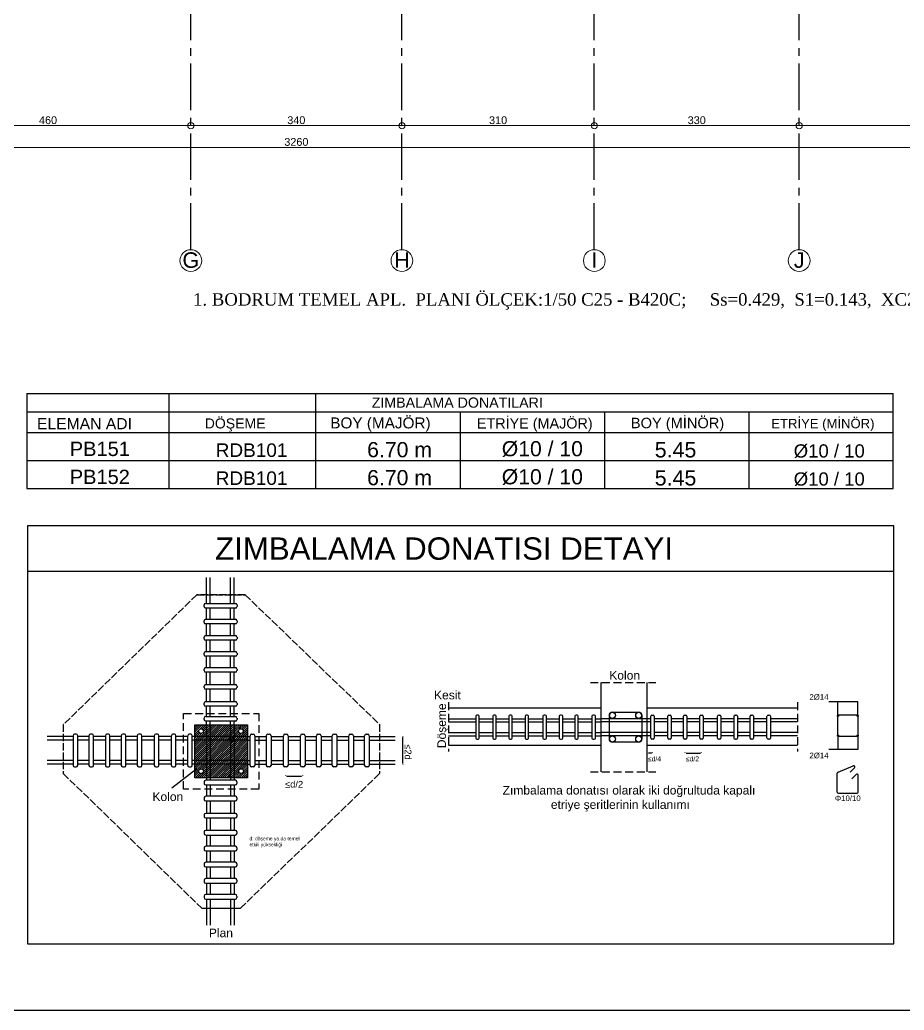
# Model space of a CAD drawing. Header units: millimetres. Extents: x 2232 to 85269, y -3593 to 5869.
# Drawn here: x 12938 to 14362, y 1369 to 2964 of the extents above; entities that cross this region are included whole.
import ezdxf

# ---------------------------------------------------------------- set-up
doc = ezdxf.new("R2010")
doc.units = ezdxf.units.MM
for name, pattern in [('ACAD_ISO02W100', [15, 12, -3]), ('CENTER2', [112.5, 75, -12.5, 12.5, -12.5]), ('DASHDOT2', [12.7, 6.35, -3.175, 0, -3.175]), ('HIDDEN2', [18.75, 12.5, -6.25])]:
    doc.linetypes.add(name, pattern=pattern)
doc.layers.add('aks', color=251, linetype='DASHDOT2', lineweight=35)
for name, color, linetype in [('Standart', 7, 'Continuous'), ('Çizgi', 7, 'Continuous'), ('Ölçülendirme', 7, 'Continuous')]:
    doc.layers.add(name, color=color, linetype=linetype)
doc.styles.add('ARIAL', font='arial.ttf', dxfattribs={"height": 1})
doc.styles.add('arial_1_18', font='arial.ttf', dxfattribs={"height": 0.2})
doc.styles.get("Standard").update_dxf_attribs({"font": 'arial.ttf'})
doc.styles.add('times new roman_1_18', font='times.ttf', dxfattribs={"height": 0.2})

# ---------------------------------------------------------------- blocks, each defined once
blk = doc.blocks.new('IDE966Entity8054')
at = {"layer": 'aks', "color": 251, "linetype": 'CENTER2', "lineweight": -3}
blk.add_lwpolyline([(1460, -433), (1460, 80)], dxfattribs=at)
blk = doc.blocks.new('IDE966Entity8057')
at = {"layer": 'aks', "color": 30, "linetype": 'Continuous', "lineweight": 5}
blk.add_circle((1460, -450.5), 17.5, dxfattribs=at)
blk = doc.blocks.new('IDE966Entity8058')
at = {"layer": 'aks', "color": 1, "linetype": 'Continuous', "lineweight": 5, "style": 'arial_1_18'}
blk.add_text('G', height=25, dxfattribs=at).set_placement((1446.4, -462.1))
blk = doc.blocks.new('IDE966Entity8061')
at = {"layer": 'aks', "color": 251, "linetype": 'CENTER2', "lineweight": -3}
blk.add_lwpolyline([(1800, -433), (1800, 80)], dxfattribs=at)
blk = doc.blocks.new('IDE966Entity8064')
at = {"layer": 'aks', "color": 30, "linetype": 'Continuous', "lineweight": 5}
blk.add_circle((1800, -450.5), 17.5, dxfattribs=at)
blk = doc.blocks.new('IDE966Entity8065')
at = {"layer": 'aks', "color": 1, "linetype": 'Continuous', "lineweight": 5, "style": 'arial_1_18'}
blk.add_text('H', height=25, dxfattribs=at).set_placement((1787.4, -462.1))
blk = doc.blocks.new('IDE966Entity8068')
at = {"layer": 'aks', "color": 251, "linetype": 'CENTER2', "lineweight": -3}
blk.add_lwpolyline([(2440, -433), (2440, 80)], dxfattribs=at)
blk = doc.blocks.new('IDE966Entity8071')
at = {"layer": 'aks', "color": 30, "linetype": 'Continuous', "lineweight": 5}
blk.add_circle((2440, -450.5), 17.5, dxfattribs=at)
blk = doc.blocks.new('IDE966Entity8072')
at = {"layer": 'aks', "color": 1, "linetype": 'Continuous', "lineweight": 5, "style": 'arial_1_18'}
blk.add_text('J', height=25, dxfattribs=at).set_placement((2431.3, -462.1))
blk = doc.blocks.new('IDE966Entity8075')
at = {"layer": 'aks', "color": 251, "linetype": 'CENTER2', "lineweight": -3}
blk.add_lwpolyline([(2110, -433), (2110, 80)], dxfattribs=at)
blk = doc.blocks.new('IDE966Entity8078')
at = {"layer": 'aks', "color": 30, "linetype": 'Continuous', "lineweight": 5}
blk.add_circle((2110, -450.5), 17.5, dxfattribs=at)
blk = doc.blocks.new('IDE966Entity8079')
at = {"layer": 'aks', "color": 1, "linetype": 'Continuous', "lineweight": 5, "style": 'arial_1_18'}
blk.add_text('I', height=25, dxfattribs=at).set_placement((2105.1, -462.1))
blk = doc.blocks.new('IDE966Entity8226')
at = {"layer": 'Ölçülendirme', "color": 1, "linetype": 'Continuous', "lineweight": 5}
for points in [[(-8, -233), (3268, -233)], [(-8, -268), (3268, -268)]]:
    blk.add_lwpolyline(points, dxfattribs=at)
for centre in [(1460, -233), (1800, -233), (2110, -233), (2440, -233)]:
    blk.add_circle(centre, 5, dxfattribs=at)
at = {"layer": 'Ölçülendirme', "color": 1, "linetype": 'Continuous', "lineweight": 5, "style": 'arial_1_18'}
for s, p in [('460', (1215.4, -230.5)), ('340', (1615.4, -230.5)), ('310', (1940.4, -230.5)), ('330', (2260.4, -230.5)), ('3260', (1610.6, -265.5))]:
    blk.add_text(s, height=12.5, dxfattribs=at).set_placement(p)

msp = doc.modelspace()

# ---------------------------------------------------------------- linework, layer by layer
at = {"color": 0}
for p, q in [((12949.2, 2362.5), (14344.6, 2362.5)), ((12949.2, 2362.5), (12949.2, 2254.3)), ((13414.3, 2362.5), (13414.3, 2209.1)), ((12949.2, 2332.9), (14344.6, 2332.9)), ((13646.9, 2332.9), (13646.9, 2254.3)), ((13879.4, 2332.9), (13879.4, 2254.3)), ((14112, 2332.9), (14112, 2254.3)), ((12949.2, 2317.4), (12949.2, 2209.1)), ((12949.2, 2299.4), (14344.6, 2299.4)), ((13646.9, 2287.7), (13646.9, 2209.1)), ((13879.4, 2287.7), (13879.4, 2209.1)), ((14112, 2287.7), (14112, 2209.1)), ((12949.2, 2254.3), (14344.6, 2254.3)), ((12949.2, 2209.1), (14344.6, 2209.1)), ((13238.5, 2024.2), (13238.5, 2065.9)), ((13244.3, 2024.2), (13244.3, 2065.9)), ((13277.3, 2024.2), (13277.3, 2065.9)), ((13283.1, 2024.2), (13283.1, 2065.9)), ((13234.8, 2019.2), (13234.8, 2021.7)), ((13237.2, 2024.2), (13285.1, 2024.2)), ((13285.1, 2016.7), (13237.2, 2016.7)), ((13238.5, 1998.6), (13238.5, 2016.7)), ((13244.3, 1998.6), (13244.3, 2016.7)), ((13277.3, 1998.6), (13277.3, 2016.7)), ((13283.1, 1998.6), (13283.1, 2016.7)), ((13287.6, 2021.7), (13287.6, 2019.2)), ((13234.8, 1993.6), (13234.8, 1996.1)), ((13237.2, 1998.6), (13285.1, 1998.6)), ((13287.6, 1996.1), (13287.6, 1993.6)), ((13285.1, 1991.1), (13237.2, 1991.1)), ((13238.5, 1972.2), (13238.5, 1991.1)), ((13244.3, 1972.2), (13244.3, 1991.1)), ((13277.3, 1972.2), (13277.3, 1991.1)), ((13283.1, 1972.2), (13283.1, 1991.1)), ((13234.8, 1967.2), (13234.8, 1969.7)), ((13237.2, 1972.2), (13285.1, 1972.2)), ((13285.1, 1964.7), (13237.2, 1964.7)), ((13238.5, 1946.5), (13238.5, 1964.7)), ((13244.3, 1946.5), (13244.3, 1964.7)), ((13277.3, 1946.5), (13277.3, 1964.7)), ((13283.1, 1946.5), (13283.1, 1964.7)), ((13287.6, 1969.7), (13287.6, 1967.2)), ((13234.8, 1941.5), (13234.8, 1944)), ((13237.2, 1946.5), (13285.1, 1946.5)), ((13285.1, 1939), (13237.2, 1939)), ((13238.5, 1920.8), (13238.5, 1939)), ((13244.3, 1920.8), (13244.3, 1939)), ((13277.3, 1920.8), (13277.3, 1939)), ((13283.1, 1920.8), (13283.1, 1939)), ((13287.6, 1944), (13287.6, 1941.5)), ((13234.8, 1915.8), (13234.8, 1918.3)), ((13237.2, 1920.8), (13285.1, 1920.8)), ((13287.6, 1918.3), (13287.6, 1915.8)), ((13285.1, 1913.3), (13237.2, 1913.3)), ((13238.5, 1893.4), (13238.5, 1913.3)), ((13244.3, 1893.4), (13244.3, 1913.3)), ((13277.3, 1893.4), (13277.3, 1913.3)), ((13283.1, 1893.4), (13283.1, 1913.3)), ((13234.8, 1888.4), (13234.8, 1890.9)), ((13237.2, 1893.4), (13285.1, 1893.4)), ((13285.1, 1885.9), (13237.2, 1885.9)), ((13238.5, 1865.9), (13238.5, 1885.9)), ((13244.3, 1865.9), (13244.3, 1885.9)), ((13277.3, 1865.9), (13277.3, 1885.9)), ((13283.1, 1865.9), (13283.1, 1885.9)), ((13287.6, 1890.9), (13287.6, 1888.4)), ((13874.2, 1752.9), (13874.2, 1896.5)), ((13948.5, 1752.9), (13948.5, 1896.5)), ((13234.8, 1860.9), (13234.8, 1863.4)), ((13237.2, 1865.9), (13285.1, 1865.9)), ((13285.1, 1858.4), (13237.2, 1858.4)), ((13238.5, 1842), (13238.5, 1858.4)), ((13244.3, 1842), (13244.3, 1858.4)), ((13277.3, 1842), (13277.3, 1858.4)), ((13283.1, 1842), (13283.1, 1858.4)), ((13287.6, 1863.4), (13287.6, 1860.9)), ((13874.5, 1855.5), (13628.4, 1855.5)), ((14190.6, 1855.5), (13948.5, 1855.5)), ((14255.7, 1865.5), (14240.7, 1865.5)), ((14255.7, 1843), (14255.7, 1865.5)), ((14287.5, 1865.5), (14255.7, 1865.5)), ((14287.5, 1843), (14287.5, 1865.5)), ((13234.8, 1837), (13234.8, 1839.5)), ((13237.2, 1842), (13285.1, 1842)), ((13287.6, 1839.5), (13287.6, 1837)), ((13628.4, 1838.4), (13672.2, 1838.4)), ((13672.2, 1842.3), (13672.2, 1807)), ((13675.9, 1844.1), (13674, 1844.1)), ((13677.7, 1807), (13677.7, 1842.3)), ((13677.7, 1838.4), (13699.5, 1838.4)), ((13699.5, 1842.3), (13699.5, 1807)), ((13703.2, 1844.1), (13701.3, 1844.1)), ((13705, 1807), (13705, 1842.3)), ((13705, 1838.4), (13725.3, 1838.4)), ((13725.3, 1842.3), (13725.3, 1807)), ((13729, 1844.1), (13727.1, 1844.1)), ((13730.8, 1807), (13730.8, 1842.3)), ((13730.8, 1838.4), (13751.8, 1838.4)), ((13751.8, 1842.3), (13751.8, 1807)), ((13755.5, 1844.1), (13753.6, 1844.1)), ((13757.3, 1807), (13757.3, 1842.3)), ((13757.3, 1838.4), (13780.4, 1838.4)), ((13780.4, 1842.3), (13780.4, 1807)), ((13784.1, 1844.1), (13782.2, 1844.1)), ((13785.9, 1807), (13785.9, 1842.3)), ((13785.9, 1838.4), (13806.8, 1838.4)), ((13806.8, 1842.3), (13806.8, 1807)), ((13810.5, 1844.1), (13808.6, 1844.1)), ((13812.3, 1807), (13812.3, 1842.3)), ((13812.3, 1838.4), (13831.9, 1838.4)), ((13831.9, 1842.3), (13831.9, 1807)), ((13835.6, 1844.1), (13833.7, 1844.1)), ((13837.4, 1807), (13837.4, 1842.3)), ((13837.4, 1838.4), (13859.3, 1838.4)), ((13859.3, 1842.3), (13859.3, 1807)), ((13863, 1844.1), (13861.2, 1844.1)), ((13864.9, 1807), (13864.9, 1842.3)), ((13864.9, 1838.4), (13874.2, 1838.4)), ((13954.2, 1838.4), (13874.2, 1838.4)), ((13887.4, 1805.8), (13887.4, 1843.8)), ((13892.4, 1848.8), (13934.8, 1848.8)), ((13939.7, 1843.8), (13939.7, 1805.8)), ((13954.2, 1807), (13954.2, 1842.3)), ((13956, 1844.1), (13957.9, 1844.1)), ((13959.7, 1842.3), (13959.7, 1807)), ((13981.6, 1838.4), (13959.7, 1838.4)), ((13981.6, 1807), (13981.6, 1842.3)), ((13983.4, 1844.1), (13985.3, 1844.1)), ((13987.1, 1842.3), (13987.1, 1807)), ((14006.7, 1838.4), (13987.1, 1838.4)), ((14006.7, 1807), (14006.7, 1842.3)), ((14008.6, 1844.1), (14010.4, 1844.1)), ((14012.3, 1842.3), (14012.3, 1807)), ((14033.1, 1838.4), (14012.3, 1838.4)), ((14033.1, 1807), (14033.1, 1842.3)), ((14034.9, 1844.1), (14036.8, 1844.1)), ((14038.6, 1842.3), (14038.6, 1807)), ((14061.7, 1838.4), (14038.6, 1838.4)), ((14061.7, 1807), (14061.7, 1842.3)), ((14063.5, 1844.1), (14065.4, 1844.1)), ((14067.2, 1842.3), (14067.2, 1807)), ((14088.2, 1838.4), (14067.2, 1838.4)), ((14088.2, 1807), (14088.2, 1842.3)), ((14090, 1844.1), (14091.9, 1844.1)), ((14093.7, 1842.3), (14093.7, 1807)), ((14114, 1838.4), (14093.7, 1838.4)), ((14114, 1807), (14114, 1842.3)), ((14115.8, 1844.1), (14117.7, 1844.1)), ((14119.5, 1842.3), (14119.5, 1807)), ((14141.3, 1838.4), (14119.5, 1838.4)), ((14141.3, 1807), (14141.3, 1842.3)), ((14143.2, 1844.1), (14145, 1844.1)), ((14146.9, 1842.3), (14146.9, 1807)), ((14190.6, 1838.4), (14146.9, 1838.4)), ((14288.4, 1844), (14254.7, 1844)), ((14254.7, 1844), (14254.7, 1810.2)), ((14288.4, 1810.2), (14288.4, 1844)), ((13219.7, 1828.6), (13304.5, 1828.6)), ((13219.7, 1743.2), (13219.7, 1828.6)), ((13285.1, 1834.5), (13237.2, 1834.5)), ((13238.5, 1828.6), (13238.5, 1834.5)), ((13238.5, 1828.6), (13238.5, 1739.2)), ((13244.3, 1828.6), (13244.3, 1834.5)), ((13244.3, 1828.6), (13244.3, 1739.2)), ((13277.3, 1828.6), (13277.3, 1834.5)), ((13277.3, 1828.6), (13277.3, 1739.2)), ((13283.1, 1828.6), (13283.1, 1834.5)), ((13283.1, 1828.6), (13283.1, 1739.2)), ((13304.5, 1828.6), (13304.5, 1743.2)), ((13628.4, 1833.5), (13672.2, 1833.5)), ((13677.7, 1833.5), (13699.5, 1833.5)), ((13705, 1833.5), (13725.3, 1833.5)), ((13730.8, 1833.5), (13751.8, 1833.5)), ((13757.3, 1833.5), (13780.4, 1833.5)), ((13785.9, 1833.5), (13806.8, 1833.5)), ((13812.3, 1833.5), (13831.9, 1833.5)), ((13837.4, 1833.5), (13859.3, 1833.5)), ((13864.9, 1833.5), (13874.2, 1833.5)), ((13954.2, 1833.5), (13874.2, 1833.5)), ((13981.6, 1833.5), (13959.7, 1833.5)), ((14006.7, 1833.5), (13987.1, 1833.5)), ((14033.1, 1833.5), (14012.3, 1833.5)), ((14061.7, 1833.5), (14038.6, 1833.5)), ((14088.2, 1833.5), (14067.2, 1833.5)), ((14114, 1833.5), (14093.7, 1833.5)), ((14141.3, 1833.5), (14119.5, 1833.5)), ((14190.6, 1833.5), (14146.9, 1833.5)), ((13023.5, 1809.7), (12981.8, 1809.7)), ((13023.5, 1803.9), (12981.8, 1803.9)), ((13023.5, 1811), (13023.5, 1763.1)), ((13028.5, 1813.5), (13026, 1813.5)), ((13031, 1763.1), (13031, 1811)), ((13049.1, 1809.7), (13031, 1809.7)), ((13049.1, 1803.9), (13031, 1803.9)), ((13049.1, 1811), (13049.1, 1763.1)), ((13054.1, 1813.5), (13051.6, 1813.5)), ((13056.6, 1763.1), (13056.6, 1811)), ((13075.5, 1809.7), (13056.6, 1809.7)), ((13075.5, 1803.9), (13056.6, 1803.9)), ((13075.5, 1811), (13075.5, 1763.1)), ((13080.5, 1813.5), (13078, 1813.5)), ((13083, 1763.1), (13083, 1811)), ((13101.2, 1809.7), (13083, 1809.7)), ((13101.2, 1803.9), (13083, 1803.9)), ((13101.2, 1811), (13101.2, 1763.1)), ((13106.2, 1813.5), (13103.7, 1813.5)), ((13108.7, 1763.1), (13108.7, 1811)), ((13126.9, 1809.7), (13108.7, 1809.7)), ((13126.9, 1803.9), (13108.7, 1803.9)), ((13126.9, 1811), (13126.9, 1763.1)), ((13131.9, 1813.5), (13129.4, 1813.5)), ((13134.4, 1763.1), (13134.4, 1811)), ((13154.4, 1809.7), (13134.4, 1809.7)), ((13154.4, 1803.9), (13134.4, 1803.9)), ((13154.4, 1811), (13154.4, 1763.1)), ((13159.4, 1813.5), (13156.8, 1813.5)), ((13161.8, 1763.1), (13161.8, 1811)), ((13181.8, 1809.7), (13161.8, 1809.7)), ((13181.8, 1803.9), (13161.8, 1803.9)), ((13181.8, 1811), (13181.8, 1763.1)), ((13186.8, 1813.5), (13184.3, 1813.5)), ((13189.3, 1763.1), (13189.3, 1811)), ((13208.1, 1809.7), (13189.3, 1809.7)), ((13208.1, 1803.9), (13189.3, 1803.9)), ((13208.1, 1811), (13208.1, 1763.1)), ((13213.1, 1813.5), (13210.6, 1813.5)), ((13215.6, 1763.1), (13215.6, 1811)), ((13304.5, 1809.7), (13215.6, 1809.7)), ((13304.5, 1803.9), (13215.6, 1803.9)), ((13304.5, 1809.7), (13308.6, 1809.7)), ((13304.5, 1803.9), (13308.6, 1803.9)), ((13308.6, 1763.1), (13308.6, 1811)), ((13311.1, 1813.5), (13313.6, 1813.5)), ((13316.1, 1811), (13316.1, 1763.1)), ((13316.1, 1809.7), (13334.9, 1809.7)), ((13316.1, 1803.9), (13334.9, 1803.9)), ((13334.9, 1763.1), (13334.9, 1811)), ((13337.3, 1813.5), (13339.9, 1813.5)), ((13342.4, 1811), (13342.4, 1763.1)), ((13342.4, 1809.7), (13362.3, 1809.7)), ((13342.4, 1803.9), (13362.3, 1803.9)), ((13362.3, 1763.1), (13362.3, 1811)), ((13364.8, 1813.5), (13367.3, 1813.5)), ((13369.8, 1811), (13369.8, 1763.1)), ((13369.8, 1809.7), (13389.8, 1809.7)), ((13369.8, 1803.9), (13389.8, 1803.9)), ((13389.8, 1763.1), (13389.8, 1811)), ((13392.3, 1813.5), (13394.8, 1813.5)), ((13397.3, 1811), (13397.3, 1763.1)), ((13397.3, 1809.7), (13415.5, 1809.7)), ((13397.3, 1803.9), (13415.5, 1803.9)), ((13415.5, 1763.1), (13415.5, 1811)), ((13418, 1813.5), (13420.5, 1813.5)), ((13423, 1811), (13423, 1763.1)), ((13423, 1809.7), (13441.1, 1809.7)), ((13423, 1803.9), (13441.1, 1803.9)), ((13441.1, 1763.1), (13441.1, 1811)), ((13443.6, 1813.5), (13446.2, 1813.5)), ((13448.6, 1811), (13448.6, 1763.1)), ((13448.6, 1809.7), (13467.6, 1809.7)), ((13448.6, 1803.9), (13467.6, 1803.9)), ((13467.6, 1763.1), (13467.6, 1811)), ((13470, 1813.5), (13472.6, 1813.5)), ((13475.1, 1811), (13475.1, 1763.1)), ((13475.1, 1809.7), (13493.1, 1809.7)), ((13475.1, 1803.9), (13493.1, 1803.9)), ((13493.1, 1763.1), (13493.1, 1811)), ((13495.6, 1813.5), (13498.2, 1813.5)), ((13500.6, 1811), (13500.6, 1763.1)), ((13500.6, 1809.7), (13542.4, 1809.7)), ((13500.6, 1803.9), (13542.4, 1803.9)), ((13554.2, 1807.9), (13554.2, 1767)), ((13554.6, 1809.7), (13555.1, 1809.7)), ((13628.4, 1815.9), (13672.2, 1815.9)), ((13628.4, 1811), (13672.2, 1811)), ((13674, 1805.2), (13675.9, 1805.2)), ((13677.7, 1815.9), (13699.5, 1815.9)), ((13677.7, 1811), (13699.5, 1811)), ((13701.3, 1805.2), (13703.2, 1805.2)), ((13705, 1815.9), (13725.3, 1815.9)), ((13705, 1811), (13725.3, 1811)), ((13727.1, 1805.2), (13729, 1805.2)), ((13730.8, 1815.9), (13751.8, 1815.9)), ((13730.8, 1811), (13751.8, 1811)), ((13753.6, 1805.2), (13755.5, 1805.2)), ((13757.3, 1815.9), (13780.4, 1815.9)), ((13757.3, 1811), (13780.4, 1811)), ((13782.2, 1805.2), (13784.1, 1805.2)), ((13785.9, 1815.9), (13806.8, 1815.9)), ((13785.9, 1811), (13806.8, 1811)), ((13808.6, 1805.2), (13810.5, 1805.2)), ((13812.3, 1815.9), (13831.9, 1815.9)), ((13812.3, 1811), (13831.9, 1811)), ((13833.7, 1805.2), (13835.6, 1805.2)), ((13837.4, 1815.9), (13859.3, 1815.9)), ((13837.4, 1811), (13859.3, 1811)), ((13861.2, 1805.2), (13863, 1805.2)), ((13864.9, 1815.9), (13874.2, 1815.9)), ((13864.9, 1811), (13874.2, 1811)), ((13954.2, 1815.9), (13874.2, 1815.9)), ((13954.2, 1811), (13874.2, 1811)), ((13957.9, 1805.2), (13956, 1805.2)), ((13981.6, 1815.9), (13959.7, 1815.9)), ((13981.6, 1811), (13959.7, 1811)), ((13985.3, 1805.2), (13983.4, 1805.2)), ((14006.7, 1815.9), (13987.1, 1815.9)), ((14006.7, 1811), (13987.1, 1811)), ((14010.4, 1805.2), (14008.6, 1805.2)), ((14033.1, 1815.9), (14012.3, 1815.9)), ((14033.1, 1811), (14012.3, 1811)), ((14036.8, 1805.2), (14034.9, 1805.2)), ((14061.7, 1815.9), (14038.6, 1815.9)), ((14061.7, 1811), (14038.6, 1811)), ((14065.4, 1805.2), (14063.5, 1805.2)), ((14088.2, 1815.9), (14067.2, 1815.9)), ((14088.2, 1811), (14067.2, 1811)), ((14091.9, 1805.2), (14090, 1805.2)), ((14114, 1815.9), (14093.7, 1815.9)), ((14114, 1811), (14093.7, 1811)), ((14117.7, 1805.2), (14115.8, 1805.2)), ((14141.3, 1815.9), (14119.5, 1815.9)), ((14141.3, 1811), (14119.5, 1811)), ((14145, 1805.2), (14143.2, 1805.2)), ((14190.6, 1815.9), (14146.9, 1815.9)), ((14190.6, 1811), (14146.9, 1811)), ((14254.7, 1810.2), (14288.4, 1810.2)), ((14255.7, 1811.2), (14255.7, 1788.7)), ((14287.5, 1811.2), (14287.5, 1788.7)), ((13874.5, 1795.1), (13628.4, 1795.1)), ((13934.8, 1800.8), (13892.4, 1800.8)), ((14190.6, 1795.1), (13948.5, 1795.1)), ((14255.7, 1788.7), (14240.7, 1788.7)), ((14287.5, 1788.7), (14255.7, 1788.7)), ((13948.5, 1783.3), (13948.5, 1783.8)), ((13955.1, 1782.8), (13950.4, 1782.8)), ((13956.9, 1783.3), (13956.9, 1783.8)), ((14009.5, 1783.5), (14009.5, 1784)), ((14011.4, 1783.1), (14034, 1783.1)), ((14035.9, 1783.5), (14035.9, 1784)), ((13023.5, 1770.9), (12981.8, 1770.9)), ((13023.5, 1765.1), (12981.8, 1765.1)), ((13026, 1760.6), (13028.5, 1760.6)), ((13049.1, 1770.9), (13031, 1770.9)), ((13049.1, 1765.1), (13031, 1765.1)), ((13051.6, 1760.6), (13054.1, 1760.6)), ((13075.5, 1770.9), (13056.6, 1770.9)), ((13075.5, 1765.1), (13056.6, 1765.1)), ((13078, 1760.6), (13080.5, 1760.6)), ((13101.2, 1770.9), (13083, 1770.9)), ((13101.2, 1765.1), (13083, 1765.1)), ((13103.7, 1760.6), (13106.2, 1760.6)), ((13126.9, 1770.9), (13108.7, 1770.9)), ((13126.9, 1765.1), (13108.7, 1765.1)), ((13129.4, 1760.6), (13131.9, 1760.6)), ((13154.4, 1770.9), (13134.4, 1770.9)), ((13154.4, 1765.1), (13134.4, 1765.1)), ((13156.8, 1760.6), (13159.4, 1760.6)), ((13181.8, 1770.9), (13161.8, 1770.9)), ((13181.8, 1765.1), (13161.8, 1765.1)), ((13223, 1757.7), (13182.8, 1726.2)), ((13184.3, 1760.6), (13186.8, 1760.6)), ((13208.1, 1770.9), (13189.3, 1770.9)), ((13208.1, 1765.1), (13189.3, 1765.1)), ((13210.6, 1760.6), (13213.1, 1760.6)), ((13304.5, 1770.9), (13215.6, 1770.9)), ((13304.5, 1765.1), (13215.6, 1765.1)), ((13304.5, 1770.9), (13308.6, 1770.9)), ((13304.5, 1765.1), (13308.6, 1765.1)), ((13313.6, 1760.6), (13311.1, 1760.6)), ((13316.1, 1770.9), (13334.9, 1770.9)), ((13316.1, 1765.1), (13334.9, 1765.1)), ((13339.9, 1760.6), (13337.3, 1760.6)), ((13342.4, 1770.9), (13362.3, 1770.9)), ((13342.4, 1765.1), (13362.3, 1765.1)), ((13367.3, 1760.6), (13364.8, 1760.6)), ((13369.8, 1770.9), (13389.8, 1770.9)), ((13369.8, 1765.1), (13389.8, 1765.1)), ((13394.8, 1760.6), (13392.3, 1760.6)), ((13397.3, 1770.9), (13415.5, 1770.9)), ((13397.3, 1765.1), (13415.5, 1765.1)), ((13420.5, 1760.6), (13418, 1760.6)), ((13423, 1770.9), (13441.1, 1770.9)), ((13423, 1765.1), (13441.1, 1765.1)), ((13446.2, 1760.6), (13443.6, 1760.6)), ((13448.6, 1770.9), (13467.6, 1770.9)), ((13448.6, 1765.1), (13467.6, 1765.1)), ((13472.6, 1760.6), (13470, 1760.6)), ((13475.1, 1770.9), (13493.1, 1770.9)), ((13475.1, 1765.1), (13493.1, 1765.1)), ((13498.2, 1760.6), (13495.6, 1760.6)), ((13500.6, 1770.9), (13542.4, 1770.9)), ((13500.6, 1765.1), (13542.4, 1765.1)), ((13554.6, 1765.1), (13555.1, 1765.1)), ((13304.5, 1743.2), (13219.7, 1743.2)), ((13366.1, 1746.4), (13366.1, 1746.9)), ((13367.9, 1745.9), (13391.6, 1745.9)), ((13393.5, 1746.4), (13393.5, 1746.9)), ((13234.8, 1736.7), (13234.8, 1734.2)), ((13285.1, 1739.2), (13237.2, 1739.2)), ((13237.2, 1731.7), (13285.1, 1731.7)), ((13238.5, 1731.7), (13238.5, 1713.4)), ((13244.3, 1731.7), (13244.3, 1713.4)), ((13277.3, 1731.7), (13277.3, 1713.4)), ((13283.1, 1731.7), (13283.1, 1713.4)), ((13287.6, 1734.2), (13287.6, 1736.7)), ((13234.8, 1710.9), (13234.8, 1708.4)), ((13285.1, 1713.4), (13237.2, 1713.4)), ((13287.6, 1708.4), (13287.6, 1710.9)), ((13237.2, 1705.9), (13285.1, 1705.9)), ((13238.5, 1705.9), (13238.5, 1685.9)), ((13244.3, 1705.9), (13244.3, 1685.9)), ((13277.3, 1705.9), (13277.3, 1685.9)), ((13283.1, 1705.9), (13283.1, 1685.9)), ((13234.8, 1683.4), (13234.8, 1680.9)), ((13285.1, 1685.9), (13237.2, 1685.9)), ((13237.2, 1678.4), (13285.1, 1678.4)), ((13238.5, 1678.4), (13238.5, 1658.5)), ((13244.3, 1678.4), (13244.3, 1658.5)), ((13277.3, 1678.4), (13277.3, 1658.5)), ((13283.1, 1678.4), (13283.1, 1658.5)), ((13287.6, 1680.9), (13287.6, 1683.4)), ((13234.8, 1656), (13234.8, 1653.5)), ((13285.1, 1658.5), (13237.2, 1658.5)), ((13237.2, 1651), (13285.1, 1651)), ((13238.5, 1651), (13238.5, 1632.8)), ((13244.3, 1651), (13244.3, 1632.8)), ((13277.3, 1651), (13277.3, 1632.8)), ((13283.1, 1651), (13283.1, 1632.8)), ((13287.6, 1653.5), (13287.6, 1656)), ((13234.8, 1630.3), (13234.8, 1627.8)), ((13285.1, 1632.8), (13237.2, 1632.8)), ((13287.6, 1627.8), (13287.6, 1630.3)), ((13237.2, 1625.3), (13285.1, 1625.3)), ((13238.5, 1625.3), (13238.5, 1607.1)), ((13244.3, 1625.3), (13244.3, 1607.1)), ((13277.3, 1625.3), (13277.3, 1607.1)), ((13283.1, 1625.3), (13283.1, 1607.1)), ((13234.8, 1604.6), (13234.8, 1602.1)), ((13285.1, 1607.1), (13237.2, 1607.1)), ((13237.2, 1599.6), (13285.1, 1599.6)), ((13238.5, 1599.6), (13238.5, 1580.7)), ((13244.3, 1599.6), (13244.3, 1580.7)), ((13277.3, 1599.6), (13277.3, 1580.7)), ((13283.1, 1599.6), (13283.1, 1580.7)), ((13287.6, 1602.1), (13287.6, 1604.6)), ((13285.1, 1580.7), (13237.2, 1580.7)), ((13234.8, 1578.2), (13234.8, 1575.7)), ((13237.2, 1573.2), (13285.1, 1573.2)), ((13238.5, 1573.2), (13238.5, 1555.1)), ((13244.3, 1573.2), (13244.3, 1555.1)), ((13277.3, 1573.2), (13277.3, 1555.1)), ((13283.1, 1573.2), (13283.1, 1555.1)), ((13287.6, 1575.7), (13287.6, 1578.2)), ((13234.8, 1552.6), (13234.8, 1550.1)), ((13285.1, 1555.1), (13237.2, 1555.1)), ((13287.6, 1550.1), (13287.6, 1552.6)), ((13230.7, 1533), (13293.1, 1533)), ((13237.2, 1547.6), (13285.1, 1547.6)), ((13238.5, 1547.6), (13238.5, 1505.9)), ((13244.3, 1547.6), (13244.3, 1505.9)), ((13277.3, 1547.6), (13277.3, 1505.9)), ((13283.1, 1547.6), (13283.1, 1505.9))]:
    msp.add_line(p, q, dxfattribs=at)
for p, q in [((13177.9, 2362.5), (13177.9, 2209.1)), ((14344.6, 2209.1), (14344.6, 2362.5)), ((3332.4, 1368.7), (79990.7, 1368.7))]:
    msp.add_line(p, q)
at = {"color": 0, "linetype": 'ACAD_ISO02W100'}
for p, q in [((13223, 2038.1), (13007.8, 1829)), ((13223, 2038.1), (13300.8, 2038.1)), ((13300.8, 2038.1), (13223, 2038.1)), ((13300.8, 2038.1), (13517.4, 1829)), ((13007.8, 1829), (13007.8, 1749.9)), ((13517.4, 1829), (13517.4, 1749.9)), ((13007.8, 1749.9), (13230.7, 1533)), ((13517.4, 1749.9), (13293.1, 1533))]:
    msp.add_line(p, q, dxfattribs=at)
at = {"color": 0, "linetype": 'HIDDEN2'}
for p, q in [((13856.8, 1896.5), (13962.2, 1896.5)), ((13628.4, 1864.9), (13628.4, 1785.7)), ((14190.6, 1864.9), (14190.6, 1785.7)), ((13201.6, 1846.7), (13322.6, 1846.7)), ((13201.6, 1725.1), (13201.6, 1846.7)), ((13322.6, 1846.7), (13322.6, 1725.1)), ((13856.8, 1752.9), (13962.2, 1752.9)), ((13322.6, 1725.1), (13201.6, 1725.1))]:
    msp.add_line(p, q, dxfattribs=at)
at = {"color": 0, "linetype": 'Continuous'}
for p, q in [((13219.7, 1827.1), (13221.1, 1828.6)), ((13219.7, 1823.7), (13224.5, 1828.6)), ((13219.7, 1820.4), (13227.9, 1828.6)), ((13219.7, 1817), (13231.2, 1828.6)), ((13219.7, 1813.6), (13226.6, 1820.5)), ((13227.6, 1821.6), (13234.6, 1828.6)), ((13231.3, 1821.9), (13238, 1828.6)), ((13233, 1820.2), (13238.5, 1825.7)), ((13233.2, 1817), (13238.5, 1822.4)), ((13238.5, 1825.7), (13241.3, 1828.6)), ((13238.5, 1822.4), (13244.3, 1828.2)), ((13238.5, 1819), (13244.3, 1824.8)), ((13238.5, 1815.6), (13244.3, 1821.5)), ((13244.3, 1828.2), (13244.7, 1828.6)), ((13244.3, 1824.8), (13248.1, 1828.6)), ((13244.3, 1821.5), (13251.4, 1828.6)), ((13244.3, 1818.1), (13254.8, 1828.6)), ((13244.3, 1814.7), (13258.2, 1828.6)), ((13244.3, 1811.4), (13261.5, 1828.6)), ((13246.1, 1809.7), (13264.9, 1828.6)), ((13249.4, 1809.7), (13268.3, 1828.6)), ((13252.8, 1809.7), (13271.6, 1828.6)), ((13256.2, 1809.7), (13275, 1828.6)), ((13259.5, 1809.7), (13277.3, 1827.5)), ((13262.9, 1809.7), (13277.3, 1824.1)), ((13266.3, 1809.7), (13277.3, 1820.8)), ((13277.3, 1827.5), (13278.4, 1828.6)), ((13277.3, 1824.1), (13281.7, 1828.6)), ((13277.3, 1820.8), (13283.1, 1826.6)), ((13277.3, 1817.4), (13283.1, 1823.2)), ((13277.3, 1814), (13283.1, 1819.9)), ((13283.1, 1826.6), (13285.1, 1828.6)), ((13283.1, 1823.2), (13288.5, 1828.6)), ((13283.1, 1819.9), (13291.9, 1828.6)), ((13283.1, 1816.5), (13295.2, 1828.6)), ((13283.1, 1813.1), (13290.9, 1820.9)), ((13291.3, 1821.3), (13298.6, 1828.6)), ((13293.2, 1809.7), (13304.5, 1821)), ((13295.3, 1821.9), (13302, 1828.6)), ((13297, 1820.3), (13304.5, 1827.8)), ((13297.3, 1817.2), (13304.5, 1824.4)), ((13219.7, 1810.3), (13226.3, 1816.9)), ((13219.7, 1806.9), (13222.5, 1809.7)), ((13219.7, 1803.5), (13220, 1803.9)), ((13219.7, 1800.2), (13223.4, 1803.9)), ((13219.7, 1796.8), (13226.8, 1803.9)), ((13219.7, 1793.4), (13230.1, 1803.9)), ((13219.7, 1790.1), (13233.5, 1803.9)), ((13219.7, 1786.7), (13236.9, 1803.9)), ((13220, 1803.9), (13225.9, 1809.7)), ((13222.5, 1809.7), (13227.9, 1815.2)), ((13223.4, 1803.9), (13229.2, 1809.7)), ((13225.9, 1809.7), (13231.1, 1815)), ((13226.8, 1803.9), (13232.6, 1809.7)), ((13229.2, 1809.7), (13238.5, 1819)), ((13230.1, 1803.9), (13236, 1809.7)), ((13232.6, 1809.7), (13238.5, 1815.6)), ((13233.5, 1803.9), (13238.5, 1808.9)), ((13236, 1809.7), (13238.5, 1812.3)), ((13236.9, 1803.9), (13238.5, 1805.5)), ((13238.5, 1812.3), (13244.3, 1818.1)), ((13238.5, 1808.9), (13239.3, 1809.7)), ((13238.5, 1805.5), (13242.7, 1809.7)), ((13238.5, 1802.2), (13240.2, 1803.9)), ((13238.5, 1798.8), (13243.6, 1803.9)), ((13239.3, 1809.7), (13244.3, 1814.7)), ((13240.2, 1803.9), (13244.3, 1808)), ((13242.7, 1809.7), (13244.3, 1811.4)), ((13243.6, 1803.9), (13244.3, 1804.6)), ((13244.3, 1808), (13246.1, 1809.7)), ((13244.3, 1804.6), (13249.4, 1809.7)), ((13244.3, 1801.3), (13247, 1803.9)), ((13244.3, 1797.9), (13250.3, 1803.9)), ((13244.3, 1794.5), (13253.7, 1803.9)), ((13244.3, 1791.2), (13257.1, 1803.9)), ((13244.3, 1787.8), (13260.4, 1803.9)), ((13244.3, 1784.4), (13263.8, 1803.9)), ((13244.3, 1781.1), (13267.2, 1803.9)), ((13244.3, 1777.7), (13270.5, 1803.9)), ((13244.3, 1774.3), (13273.9, 1803.9)), ((13244.3, 1771), (13277.3, 1803.9)), ((13247, 1803.9), (13252.8, 1809.7)), ((13250.3, 1803.9), (13256.2, 1809.7)), ((13253.7, 1803.9), (13259.5, 1809.7)), ((13257.1, 1803.9), (13262.9, 1809.7)), ((13260.4, 1803.9), (13266.3, 1809.7)), ((13263.8, 1803.9), (13269.6, 1809.7)), ((13267.2, 1803.9), (13273, 1809.7)), ((13269.6, 1809.7), (13277.3, 1817.4)), ((13270.5, 1803.9), (13276.4, 1809.7)), ((13273, 1809.7), (13277.3, 1814)), ((13273.9, 1803.9), (13277.3, 1807.3)), ((13276.4, 1809.7), (13277.3, 1810.7)), ((13277.3, 1810.7), (13283.1, 1816.5)), ((13277.3, 1807.3), (13279.7, 1809.7)), ((13277.3, 1803.9), (13283.1, 1809.7)), ((13277.3, 1803.9), (13277.3, 1803.9)), ((13277.3, 1800.6), (13280.7, 1803.9)), ((13279.7, 1809.7), (13283.1, 1813.1)), ((13280.7, 1803.9), (13283.1, 1806.4)), ((13283.1, 1809.7), (13290.3, 1817)), ((13283.1, 1809.7), (13283.1, 1809.7)), ((13283.1, 1806.4), (13286.5, 1809.7)), ((13283.1, 1803), (13284, 1803.9)), ((13283.1, 1799.6), (13287.4, 1803.9)), ((13283.1, 1796.3), (13290.8, 1803.9)), ((13283.1, 1792.9), (13294.1, 1803.9)), ((13283.1, 1789.5), (13297.5, 1803.9)), ((13283.1, 1786.2), (13300.9, 1803.9)), ((13283.1, 1782.8), (13304.2, 1803.9)), ((13284, 1803.9), (13289.8, 1809.7)), ((13286.5, 1809.7), (13291.9, 1815.2)), ((13287.4, 1803.9), (13293.2, 1809.7)), ((13289.8, 1809.7), (13295.1, 1815)), ((13290.8, 1803.9), (13296.6, 1809.7)), ((13294.1, 1803.9), (13299.9, 1809.7)), ((13296.6, 1809.7), (13304.5, 1817.6)), ((13297.5, 1803.9), (13303.3, 1809.7)), ((13299.9, 1809.7), (13304.5, 1814.3)), ((13300.9, 1803.9), (13304.5, 1807.5)), ((13303.3, 1809.7), (13304.5, 1810.9)), ((13304.2, 1803.9), (13304.5, 1804.2)), ((13219.7, 1783.3), (13238.5, 1802.2)), ((13219.7, 1780), (13238.5, 1798.8)), ((13219.7, 1776.6), (13238.5, 1795.4)), ((13219.7, 1773.2), (13238.5, 1792.1)), ((13220.7, 1770.9), (13238.5, 1788.7)), ((13238.5, 1795.4), (13244.3, 1801.3)), ((13238.5, 1792.1), (13244.3, 1797.9)), ((13238.5, 1788.7), (13244.3, 1794.5)), ((13238.5, 1785.3), (13244.3, 1791.2)), ((13238.5, 1782), (13244.3, 1787.8)), ((13247.7, 1770.9), (13277.3, 1800.6)), ((13251.1, 1770.9), (13277.3, 1797.2)), ((13254.4, 1770.9), (13277.3, 1793.8)), ((13257.8, 1770.9), (13277.3, 1790.5)), ((13277.3, 1797.2), (13283.1, 1803)), ((13277.3, 1793.8), (13283.1, 1799.6)), ((13277.3, 1790.5), (13283.1, 1796.3)), ((13277.3, 1787.1), (13283.1, 1792.9)), ((13277.3, 1783.7), (13283.1, 1789.5)), ((13283.1, 1779.4), (13304.5, 1800.8)), ((13283.1, 1776.1), (13304.5, 1797.4)), ((13283.1, 1772.7), (13304.5, 1794.1)), ((13284.7, 1770.9), (13304.5, 1790.7)), ((13288.1, 1770.9), (13304.5, 1787.3)), ((13224.1, 1770.9), (13238.5, 1785.3)), ((13227.5, 1770.9), (13238.5, 1782)), ((13230.8, 1770.9), (13238.5, 1778.6)), ((13234.2, 1770.9), (13238.5, 1775.2)), ((13237.6, 1770.9), (13238.5, 1771.9)), ((13238.5, 1778.6), (13244.3, 1784.4)), ((13238.5, 1775.2), (13244.3, 1781.1)), ((13238.5, 1771.9), (13244.3, 1777.7)), ((13241, 1770.9), (13244.3, 1774.3)), ((13261.2, 1770.9), (13277.3, 1787.1)), ((13264.5, 1770.9), (13277.3, 1783.7)), ((13267.9, 1770.9), (13277.3, 1780.3)), ((13271.3, 1770.9), (13277.3, 1777)), ((13274.6, 1770.9), (13277.3, 1773.6)), ((13277.3, 1780.3), (13283.1, 1786.2)), ((13277.3, 1777), (13283.1, 1782.8)), ((13277.3, 1773.6), (13283.1, 1779.4)), ((13278, 1770.9), (13283.1, 1776.1)), ((13281.4, 1770.9), (13283.1, 1772.7)), ((13291.5, 1770.9), (13304.5, 1784)), ((13294.8, 1770.9), (13304.5, 1780.6)), ((13298.2, 1770.9), (13304.5, 1777.2)), ((13301.6, 1770.9), (13304.5, 1773.9)), ((13219.7, 1769.9), (13220.7, 1770.9)), ((13219.7, 1766.5), (13224.1, 1770.9)), ((13219.7, 1763.1), (13221.7, 1765.1)), ((13219.7, 1759.8), (13225, 1765.1)), ((13219.7, 1756.4), (13228.4, 1765.1)), ((13219.7, 1753), (13231.8, 1765.1)), ((13219.7, 1749.7), (13235.1, 1765.1)), ((13221.7, 1765.1), (13227.5, 1770.9)), ((13225, 1765.1), (13230.8, 1770.9)), ((13228.4, 1765.1), (13234.2, 1770.9)), ((13230.8, 1757.4), (13238.5, 1765.1)), ((13231.8, 1765.1), (13237.6, 1770.9)), ((13232.7, 1756), (13238.5, 1761.8)), ((13233.4, 1753.3), (13238.5, 1758.4)), ((13235.1, 1765.1), (13238.5, 1768.5)), ((13238.5, 1768.5), (13241, 1770.9)), ((13238.5, 1765.1), (13244.3, 1770.9)), ((13238.5, 1765.1), (13238.5, 1765.1)), ((13238.5, 1761.8), (13241.9, 1765.1)), ((13238.5, 1758.4), (13244.3, 1764.2)), ((13238.5, 1755), (13244.3, 1760.9)), ((13238.5, 1751.7), (13244.3, 1757.5)), ((13241.9, 1765.1), (13244.3, 1767.6)), ((13244.3, 1770.9), (13244.3, 1771)), ((13244.3, 1767.6), (13247.7, 1770.9)), ((13244.3, 1764.2), (13245.2, 1765.1)), ((13244.3, 1760.9), (13248.6, 1765.1)), ((13244.3, 1757.5), (13252, 1765.1)), ((13244.3, 1754.1), (13255.3, 1765.1)), ((13244.3, 1750.8), (13258.7, 1765.1)), ((13244.3, 1747.4), (13262.1, 1765.1)), ((13244.3, 1744), (13265.4, 1765.1)), ((13245.2, 1765.1), (13251.1, 1770.9)), ((13246.9, 1743.2), (13268.8, 1765.1)), ((13248.6, 1765.1), (13254.4, 1770.9)), ((13250.3, 1743.2), (13272.2, 1765.1)), ((13252, 1765.1), (13257.8, 1770.9)), ((13253.7, 1743.2), (13275.5, 1765.1)), ((13255.3, 1765.1), (13261.2, 1770.9)), ((13257, 1743.2), (13277.3, 1763.5)), ((13258.7, 1765.1), (13264.5, 1770.9)), ((13260.4, 1743.2), (13277.3, 1760.1)), ((13262.1, 1765.1), (13267.9, 1770.9)), ((13263.8, 1743.2), (13277.3, 1756.8)), ((13265.4, 1765.1), (13271.3, 1770.9)), ((13268.8, 1765.1), (13274.6, 1770.9)), ((13272.2, 1765.1), (13277.3, 1770.2)), ((13275.5, 1765.1), (13277.3, 1766.9)), ((13277.3, 1770.2), (13278, 1770.9)), ((13277.3, 1766.9), (13281.4, 1770.9)), ((13277.3, 1763.5), (13278.9, 1765.1)), ((13277.3, 1760.1), (13282.3, 1765.1)), ((13277.3, 1756.8), (13283.1, 1762.6)), ((13277.3, 1753.4), (13283.1, 1759.2)), ((13277.3, 1750), (13283.1, 1755.9)), ((13278.9, 1765.1), (13283.1, 1769.3)), ((13282.3, 1765.1), (13283.1, 1766)), ((13283.1, 1769.3), (13284.7, 1770.9)), ((13283.1, 1766), (13288.1, 1770.9)), ((13283.1, 1762.6), (13285.6, 1765.1)), ((13283.1, 1759.2), (13289, 1765.1)), ((13283.1, 1755.9), (13292.4, 1765.1)), ((13283.1, 1752.5), (13295.7, 1765.1)), ((13283.1, 1749.1), (13299.1, 1765.1)), ((13285.6, 1765.1), (13291.5, 1770.9)), ((13289, 1765.1), (13294.8, 1770.9)), ((13290.7, 1743.2), (13304.5, 1757)), ((13292.4, 1765.1), (13298.2, 1770.9)), ((13295, 1757.6), (13302.5, 1765.1)), ((13295.7, 1765.1), (13301.6, 1770.9)), ((13297.1, 1756.4), (13304.5, 1763.8)), ((13298, 1753.9), (13304.5, 1760.4)), ((13299.1, 1765.1), (13304.5, 1770.5)), ((13302.5, 1765.1), (13304.5, 1767.1)), ((13219.7, 1746.3), (13226.1, 1752.7)), ((13220, 1743.2), (13227.5, 1750.8)), ((13223.3, 1743.2), (13230.2, 1750.1)), ((13226.7, 1743.2), (13238.5, 1755)), ((13230.1, 1743.2), (13238.5, 1751.7)), ((13233.4, 1743.2), (13238.5, 1748.3)), ((13236.8, 1743.2), (13238.5, 1744.9)), ((13238.5, 1748.3), (13244.3, 1754.1)), ((13238.5, 1744.9), (13244.3, 1750.8)), ((13240.2, 1743.2), (13244.3, 1747.4)), ((13243.5, 1743.2), (13244.3, 1744)), ((13267.1, 1743.2), (13277.3, 1753.4)), ((13270.5, 1743.2), (13277.3, 1750)), ((13273.9, 1743.2), (13277.3, 1746.7)), ((13277.2, 1743.2), (13277.3, 1743.3)), ((13277.3, 1746.7), (13283.1, 1752.5)), ((13277.3, 1743.3), (13283.1, 1749.1)), ((13280.6, 1743.2), (13283.1, 1745.8)), ((13283.1, 1745.8), (13290.5, 1753.2)), ((13284, 1743.2), (13291.8, 1751.1)), ((13287.3, 1743.2), (13294.3, 1750.2)), ((13294.1, 1743.2), (13304.5, 1753.7)), ((13297.4, 1743.2), (13304.5, 1750.3)), ((13300.8, 1743.2), (13304.5, 1746.9)), ((13304.2, 1743.2), (13304.5, 1743.6))]:
    msp.add_line(p, q, dxfattribs=at)
at = {"color": 0}
for centre, radius in [((13892.4, 1843.8), 4.97), ((13934.8, 1843.8), 4.97), ((14255.7, 1843), 0.975), ((14287.5, 1843), 0.975), ((13229.7, 1818.5), 3.75), ((13293.8, 1818.5), 3.75), ((13892.4, 1805.8), 4.97), ((13934.8, 1805.8), 4.97), ((14255.7, 1811.2), 0.975), ((14287.5, 1811.2), 0.975), ((13229.7, 1753.8), 3.75), ((13294.2, 1754), 3.75)]:
    msp.add_circle(centre, radius, dxfattribs=at)
for centre, radius, start, end in [((13237.2, 2021.7), 2.48, 90, 180), ((13237.2, 2019.2), 2.48, 180, 270), ((13285.1, 2021.7), 2.48, 0, 90), ((13285.1, 2019.2), 2.48, 270, 0), ((13237.2, 1996.1), 2.48, 90, 180), ((13285.1, 1996.1), 2.48, 0, 90), ((13237.2, 1993.6), 2.48, 180, 270), ((13285.1, 1993.6), 2.48, 270, 0), ((13237.2, 1969.7), 2.48, 90, 180), ((13237.2, 1967.2), 2.48, 180, 270), ((13285.1, 1969.7), 2.48, 0, 90), ((13285.1, 1967.2), 2.48, 270, 0), ((13237.2, 1944), 2.48, 90, 180), ((13237.2, 1941.5), 2.48, 180, 270), ((13285.1, 1944), 2.48, 0, 90), ((13285.1, 1941.5), 2.48, 270, 0), ((13237.2, 1918.3), 2.48, 90, 180), ((13237.2, 1915.8), 2.48, 180, 270), ((13285.1, 1918.3), 2.48, 0, 90), ((13285.1, 1915.8), 2.48, 270, 0), ((13237.2, 1890.9), 2.48, 90, 180), ((13237.2, 1888.4), 2.48, 180, 270), ((13285.1, 1890.9), 2.48, 0, 90), ((13285.1, 1888.4), 2.48, 270, 0), ((13237.2, 1863.4), 2.48, 90, 180), ((13237.2, 1860.9), 2.48, 180, 270), ((13285.1, 1863.4), 2.48, 0, 90), ((13285.1, 1860.9), 2.48, 270, 0), ((13237.2, 1839.5), 2.48, 90, 180), ((13237.2, 1837), 2.48, 180, 270), ((13285.1, 1839.5), 2.48, 0, 90), ((13285.1, 1837), 2.48, 270, 0), ((13674, 1842.3), 1.83, 90, 180), ((13675.9, 1842.3), 1.83, 360, 90), ((13701.3, 1842.3), 1.83, 90, 180), ((13703.2, 1842.3), 1.83, 0, 90), ((13727.1, 1842.3), 1.83, 90, 180), ((13729, 1842.3), 1.83, 0, 90), ((13753.6, 1842.3), 1.83, 90, 180), ((13755.5, 1842.3), 1.83, 0, 90), ((13782.2, 1842.3), 1.83, 90, 180), ((13784.1, 1842.3), 1.83, 360, 90), ((13808.6, 1842.3), 1.83, 90, 180), ((13810.5, 1842.3), 1.83, 0, 90), ((13833.7, 1842.3), 1.83, 90, 180), ((13835.6, 1842.3), 1.83, 0, 90), ((13861.2, 1842.3), 1.83, 90, 180), ((13863, 1842.3), 1.83, 360, 90), ((13892.4, 1843.8), 4.97, 90, 180), ((13934.8, 1843.8), 4.97, 0, 90), ((13956, 1842.3), 1.83, 90, 180), ((13957.9, 1842.3), 1.83, 0, 90), ((13983.4, 1842.3), 1.83, 90, 180), ((13985.3, 1842.3), 1.83, 360, 90), ((14008.6, 1842.3), 1.83, 90, 180), ((14010.4, 1842.3), 1.83, 360, 90), ((14034.9, 1842.3), 1.83, 90, 180), ((14036.8, 1842.3), 1.83, 0, 90), ((14063.5, 1842.3), 1.83, 90, 180), ((14065.4, 1842.3), 1.83, 0, 90), ((14090, 1842.3), 1.83, 90, 180), ((14091.9, 1842.3), 1.83, 360, 90), ((14115.8, 1842.3), 1.83, 90, 180), ((14117.7, 1842.3), 1.83, 0, 90), ((14143.2, 1842.3), 1.83, 90, 180), ((14145, 1842.3), 1.83, 0, 90), ((13026, 1811), 2.48, 90, 180), ((13028.5, 1811), 2.48, 0, 90), ((13051.6, 1811), 2.48, 90, 180), ((13054.1, 1811), 2.48, 0, 90), ((13078, 1811), 2.48, 90, 180), ((13080.5, 1811), 2.48, 0, 90), ((13103.7, 1811), 2.48, 90, 180), ((13106.2, 1811), 2.48, 0, 90), ((13129.4, 1811), 2.48, 90, 180), ((13131.9, 1811), 2.48, 0, 90), ((13156.8, 1811), 2.48, 90, 180), ((13159.4, 1811), 2.48, 0, 90), ((13184.3, 1811), 2.48, 90, 180), ((13186.8, 1811), 2.48, 0, 90), ((13210.6, 1811), 2.48, 90, 180), ((13213.1, 1811), 2.48, 0, 90), ((13311.1, 1811), 2.48, 90, 180), ((13313.6, 1811), 2.48, 0, 90), ((13337.3, 1811), 2.48, 90, 180), ((13339.9, 1811), 2.48, 0, 90), ((13364.8, 1811), 2.48, 90, 180), ((13367.3, 1811), 2.48, 0, 90), ((13392.3, 1811), 2.48, 90, 180), ((13394.8, 1811), 2.48, 0, 90), ((13418, 1811), 2.48, 90, 180), ((13420.5, 1811), 2.48, 0, 90), ((13443.6, 1811), 2.48, 90, 180), ((13446.2, 1811), 2.48, 0, 90), ((13470, 1811), 2.48, 90, 180), ((13472.6, 1811), 2.48, 0, 90), ((13495.6, 1811), 2.48, 90, 180), ((13498.2, 1811), 2.48, 0, 90), ((13674, 1807), 1.83, 180, 270), ((13675.9, 1807), 1.83, 270, 0), ((13701.3, 1807), 1.83, 180, 270), ((13703.2, 1807), 1.83, 270, 0), ((13727.1, 1807), 1.83, 180, 270), ((13729, 1807), 1.83, 270, 0), ((13753.6, 1807), 1.83, 180, 270), ((13755.5, 1807), 1.83, 270, 0), ((13782.2, 1807), 1.83, 180, 270), ((13784.1, 1807), 1.83, 270, 0), ((13808.6, 1807), 1.83, 180, 270), ((13810.5, 1807), 1.83, 270, 0), ((13833.7, 1807), 1.83, 180, 270), ((13835.6, 1807), 1.83, 270, 0), ((13861.2, 1807), 1.83, 180, 270), ((13863, 1807), 1.83, 270, 0), ((13892.4, 1805.8), 4.97, 180, 270), ((13934.8, 1805.8), 4.97, 270, 0), ((13956, 1807), 1.83, 180, 270), ((13957.9, 1807), 1.83, 270, 0), ((13983.4, 1807), 1.83, 180, 270), ((13985.3, 1807), 1.83, 270, 0), ((14008.6, 1807), 1.83, 180, 270), ((14010.4, 1807), 1.83, 270, 0), ((14034.9, 1807), 1.83, 180, 270), ((14036.8, 1807), 1.83, 270, 0), ((14063.5, 1807), 1.83, 180, 270), ((14065.4, 1807), 1.83, 270, 0), ((14090, 1807), 1.83, 180, 270), ((14091.9, 1807), 1.83, 270, 0), ((14115.8, 1807), 1.83, 180, 270), ((14117.7, 1807), 1.83, 270, 0), ((14143.2, 1807), 1.83, 180, 270), ((14145, 1807), 1.83, 270, 0), ((13026, 1763.1), 2.48, 180, 270), ((13028.5, 1763.1), 2.48, 270, 0), ((13051.6, 1763.1), 2.48, 180, 270), ((13054.1, 1763.1), 2.48, 270, 360), ((13078, 1763.1), 2.48, 180, 270), ((13080.5, 1763.1), 2.48, 270, 0), ((13103.7, 1763.1), 2.48, 180, 270), ((13106.2, 1763.1), 2.48, 270, 0), ((13129.4, 1763.1), 2.48, 180, 270), ((13131.9, 1763.1), 2.48, 270, 0), ((13156.8, 1763.1), 2.48, 180, 270), ((13159.4, 1763.1), 2.48, 270, 0), ((13184.3, 1763.1), 2.48, 180, 270), ((13186.8, 1763.1), 2.48, 270, 360), ((13210.6, 1763.1), 2.48, 180, 270), ((13213.1, 1763.1), 2.48, 270, 0), ((13311.1, 1763.1), 2.48, 180, 270), ((13313.6, 1763.1), 2.48, 270, 0), ((13337.3, 1763.1), 2.48, 180, 270), ((13339.9, 1763.1), 2.48, 270, 360), ((13364.8, 1763.1), 2.48, 180, 270), ((13367.3, 1763.1), 2.48, 270, 0), ((13392.3, 1763.1), 2.48, 180, 270), ((13394.8, 1763.1), 2.48, 270, 0), ((13418, 1763.1), 2.48, 180, 270), ((13420.5, 1763.1), 2.48, 270, 0), ((13443.6, 1763.1), 2.48, 180, 270), ((13446.2, 1763.1), 2.48, 270, 360), ((13470, 1763.1), 2.48, 180, 270), ((13472.6, 1763.1), 2.48, 270, 360), ((13495.6, 1763.1), 2.48, 180, 270), ((13498.2, 1763.1), 2.48, 270, 0), ((13237.2, 1736.7), 2.48, 90, 180), ((13237.2, 1734.2), 2.48, 180, 270), ((13285.1, 1736.7), 2.48, 0, 90), ((13285.1, 1734.2), 2.48, 270, 0), ((13237.2, 1710.9), 2.48, 90, 180), ((13237.2, 1708.4), 2.48, 180, 270), ((13285.1, 1710.9), 2.48, 0, 90), ((13285.1, 1708.4), 2.48, 270, 0), ((13237.2, 1683.4), 2.48, 90, 180), ((13237.2, 1680.9), 2.48, 180, 270), ((13285.1, 1683.4), 2.48, 0, 90), ((13285.1, 1680.9), 2.48, 270, 0), ((13237.2, 1656), 2.48, 90, 180), ((13237.2, 1653.5), 2.48, 180, 270), ((13285.1, 1656), 2.48, 0, 90), ((13285.1, 1653.5), 2.48, 270, 0), ((13237.2, 1630.3), 2.48, 90, 180), ((13237.2, 1627.8), 2.48, 180, 270), ((13285.1, 1630.3), 2.48, 0, 90), ((13285.1, 1627.8), 2.48, 270, 0), ((13237.2, 1604.6), 2.48, 90, 180), ((13237.2, 1602.1), 2.48, 180, 270), ((13285.1, 1604.6), 2.48, 0, 90), ((13285.1, 1602.1), 2.48, 270, 0), ((13237.2, 1578.2), 2.48, 90, 180), ((13285.1, 1578.2), 2.48, 0, 90), ((13237.2, 1575.7), 2.48, 180, 270), ((13285.1, 1575.7), 2.48, 270, 0), ((13237.2, 1552.6), 2.48, 90, 180), ((13237.2, 1550.1), 2.48, 180, 270), ((13285.1, 1552.6), 2.48, 0, 90), ((13285.1, 1550.1), 2.48, 270, 0)]:
    msp.add_arc(centre, radius, start, end, dxfattribs=at)
for points in [[(13553.9, 1807.9), (13554.5, 1807.9), (13554.2, 1809.7)], [(13950.4, 1783.2), (13950.4, 1782.5), (13948.5, 1782.8)], [(13955.1, 1783.2), (13955.1, 1782.5), (13956.9, 1782.8)], [(14011.4, 1783.4), (14011.4, 1782.8), (14009.5, 1783.1)], [(14034, 1783.4), (14034, 1782.8), (14035.9, 1783.1)], [(13553.9, 1767), (13554.5, 1767), (13554.2, 1765.1)], [(13367.9, 1746.2), (13367.9, 1745.6), (13366.1, 1745.9)], [(13391.6, 1746.2), (13391.6, 1745.6), (13393.5, 1745.9)]]:
    msp.add_solid(points, dxfattribs=at)
at = {"layer": 'Standart', "color": 0, "linetype": 'Continuous', "lineweight": -3}
for p, q in [((14255.8, 1752.2), (14280.3, 1762.4)), ((14275.5, 1752.4), (14282.3, 1759.3)), ((14254.5, 1720.2), (14254.5, 1750.4)), ((14278.1, 1741.4), (14285.2, 1748.4)), ((14288.4, 1720.2), (14288.4, 1747.1)), ((14256.5, 1718.3), (14286.5, 1718.3))]:
    msp.add_line(p, q, dxfattribs=at)
for centre, start, end in [((14281, 1760.6), 315, 110), ((14256.5, 1750.4), 110, 180), ((14286.5, 1747.1), 0, 135), ((14256.5, 1720.2), 180, 270), ((14286.5, 1720.2), 270, 0)]:
    msp.add_arc(centre, 1.91, start, end, dxfattribs=at)
at = {"layer": 'Çizgi', "color": 0}
for p, q in [((12950.3, 2148.9), (12950.3, 1475.8)), ((14345.7, 2148.9), (12950.3, 2148.9)), ((14345.7, 1475.8), (14345.7, 2148.9)), ((12950.3, 2075.9), (14345.7, 2075.9)), ((12950.3, 1475.8), (14345.7, 1475.8))]:
    msp.add_line(p, q, dxfattribs=at)

# ---------------------------------------------------------------- block references
at = {"layer": 'aks'}
for name in ['IDE966Entity8054', 'IDE966Entity8061', 'IDE966Entity8075', 'IDE966Entity8068', 'IDE966Entity8057', 'IDE966Entity8058', 'IDE966Entity8064', 'IDE966Entity8065', 'IDE966Entity8078', 'IDE966Entity8079', 'IDE966Entity8071', 'IDE966Entity8072']:
    msp.add_blockref(name, (11753.2, 3026.9), dxfattribs=at)
at = {"layer": 'Standart'}
msp.add_blockref('IDE966Entity8226', (11753.2, 3026.9), dxfattribs=at)

# ---------------------------------------------------------------- texts
at = {"color": 0, "style": 'ARIAL'}
for s, height, p in [('ZIMBALAMA DONATILARI', 16.366, (13504.6, 2339.5)), ('ELEMAN ADI', 18.08, (12965.4, 2304.7)), ('DÖŞEME', 16.19, (13235.6, 2306)), ('BOY (MAJÖR)', 17.655, (13437.8, 2306.1)), ('ETRİYE (MAJÖR)', 16.573, (13674, 2305.9)), ('BOY (MİNÖR)', 16.841, (13922.1, 2306.4)), ('ETRİYE (MİNÖR)', 15.082, (14148.3, 2306.4)), ('PB151', 23.05, (13018.3, 2261.6)), ('RDB101', 21.88, (13253.3, 2260.1)), ('6.70 m', 24.48, (13497.2, 2259.6)), ('Ø10 / 10', 24.4, (13714.1, 2261.2)), ('5.45', 24.67, (13960.5, 2259.3)), ('Ø10 / 10', 21.36, (14184.4, 2259.1)), ('PB152', 23.05, (13018.3, 2216.5)), ('RDB101', 21.88, (13253.3, 2215)), ('6.70 m', 24.48, (13497.2, 2214.5)), ('Ø10 / 10', 24.4, (13714.1, 2216)), ('5.45', 24.67, (13960.5, 2214.1)), ('Ø10 / 10', 21.36, (14184.4, 2213.9))]:
    msp.add_text(s, height=height, dxfattribs=at).set_placement(p)
at = {"color": 0}
for s, height, p in [('Kolon', 13.87, (13887.3, 1901.3)), ('Kesit', 13.87, (13605, 1869.6)), ('2Ø14', 9.02, (14209.7, 1868.9)), ('≤d/4', 7.88, (13949.4, 1769.7)), ('≤d/2', 7.88, (14010.5, 1769.7)), ('2Ø14', 9.02, (14209.7, 1774.6)), ('≤d/2', 10.77, (13365, 1727.4)), ('Zımbalama donatısı olarak iki doğrultuda kapalı', 13.87, (13715.5, 1716.2)), ('Kolon', 13.87, (13151.4, 1705.8)), ('etriye şeritlerinin kullanımı', 13.87, (13793.2, 1693.1)), ('d: döşeme ya da temel', 5.708, (13307.7, 1642.4)), ('etkili yüksekliği', 5.708, (13307.7, 1632.8)), ('Plan', 13.87, (13242.3, 1486.3))]:
    msp.add_text(s, height=height, dxfattribs=at).set_placement(p)
for s, height, rotation, p in [('Döşeme', 13.87, 90, (13624.2, 1790.9)), ('≤2d', 10.77, 270, (13557.8, 1797.2))]:
    msp.add_text(s, height=height, rotation=rotation, dxfattribs=at).set_placement(p)
at = {"layer": 'Standart', "color": 1, "linetype": 'Continuous', "lineweight": 5, "style": 'times new roman_1_18'}
msp.add_text('1. BODRUM TEMEL APL.  PLANI ÖLÇEK:1/50 C25 - B420C;     Ss=0.429,  S1=0.143,  XC2,  YZS=ZB,  BKS=3,  I=1.0,  BYS=7,  DTS=3,  Ta=0.06, Tb=0.30,  RX=4.7,  RY=4.7,  DX=2.5,  DY=2.5', height=20, dxfattribs=at).set_placement((13216.8, 2503.9))
at = {"layer": 'Standart', "color": 0, "linetype": 'Continuous', "lineweight": -3, "style": 'arial_1_18'}
msp.add_text('Φ10/10', height=9, dxfattribs=at).set_placement((14250.8, 1705.7))
at = {"layer": 'Çizgi', "color": 0, "linetype": 'Continuous', "lineweight": -3, "style": 'arial_1_18'}
msp.add_text('ZIMBALAMA DONATISI DETAYI', height=36, dxfattribs=at).set_placement((13252.3, 2094.5))

doc.saveas('drawing.dxf')
